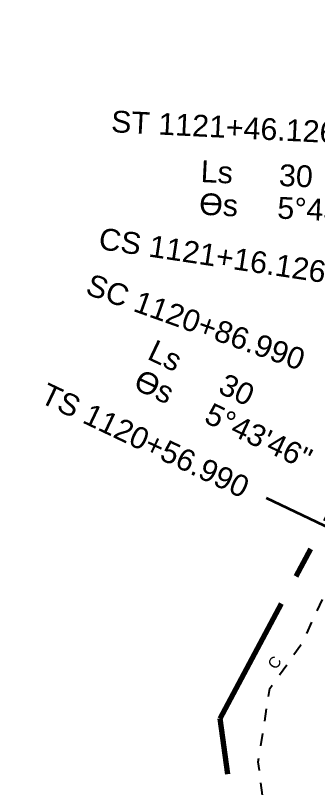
# Model space of a CAD drawing. Extents: x 320145 to 321236, y 534817 to 538266.
# Drawn here: x 320865.8 to 320914.4, y 536668 to 536792.1 of the extents above; entities that cross this region are included whole.
import ezdxf
from ezdxf.enums import TextEntityAlignment as Align

# ---------------------------------------------------------------- set-up
doc = ezdxf.new("R2010")
doc.units = 0
doc.linetypes.add('LOT-RW', pattern=[55, 5, -5, 30, -5, 5, -5])
doc.linetypes.add('TOES-TOE', pattern=[4, 2, -2])
doc.layers.get('0').update_dxf_attribs({"linetype": 'CONTINUOUS'})
for name, color, linetype, lineweight in [('C-ALGN-L1000Q1-CURV @ 1', 2, 'CONTINUOUS', 35), ('C-ALGN-L1000Q1-TEXT', 2, 'CONTINUOUS', 35), ('C-RWAY-BNDY', 4, 'LOT-RW', 70)]:
    doc.layers.add(name, color=color, linetype=linetype, lineweight=lineweight)
doc.layers.add('C-ROAD-TOES-L1000Q1', color=6, linetype='TOES-TOE')
doc.styles.add('Arial', font='arial.ttf')
doc.styles.add('CurveData', font='arial.ttf')

# ---------------------------------------------------------------- blocks, each defined once
blk = doc.blocks.new('curve_data_spiral')
at = {"color": 0, "linetype": 'Continuous', "lineweight": -2, "transparency": 16777216, "style": 'CurveData'}
for s, p in [('Ls', (0, 0)), ('Ɵs', (0, -1.5))]:
    blk.add_text(s, height=1, dxfattribs=at).set_placement(p)
for tag, p in [('LENGTH', (3.6, 0)), ('ANGLE', (3.6, -1.5))]:
    blk.add_attdef(tag, p, '', height=1, dxfattribs=at)
blk = doc.blocks.new('cut')
at = {"color": 0, "linetype": 'ByBlock', "lineweight": -2, "style": 'Arial'}
blk.add_text('C', height=1.8, dxfattribs=at).set_placement((0, 0), align=Align.CENTER)

msp = doc.modelspace()

# ---------------------------------------------------------------- linework, layer by layer
at = {"layer": 'C-ALGN-L1000Q1-TEXT'}
msp.add_line((320969.45, 536684.42), (320906.22, 536714.46), dxfattribs=at)
at = {"layer": 'C-ROAD-TOES-L1000Q1', "flags": 128}
msp.add_lwpolyline([(320951.09, 536329.11), (320956.35, 536337.84), (320963.1, 536346.03), (320965.72, 536355.71), (320970.59, 536364.58), (320974.1, 536373.95), (320976.29, 536381.52), (320977.31, 536383.42), (320977.59, 536384.14), (320979.2, 536393.21), (320982.41, 536398.52), (320983.35, 536401.83), (320985.64, 536410.7), (320986.51, 536419.48), (320987.34, 536427.77), (320987.3, 536428.41), (320986.87, 536435.71), (320986.78, 536435.85), (320984.95, 536442.88), (320985.5, 536443.76), (320987.09, 536452.37), (320986.63, 536453.81), (320983.57, 536460.04), (320979.29, 536467.61), (320973.41, 536474.62), (320969, 536482.8), (320965.15, 536491.83), (320959.34, 536499.99), (320954.97, 536507.45), (320952.58, 536507.58), (320948.03, 536516.82), (320933.78, 536521.12), (320925.36, 536529.94), (320927.48, 536542.39), (320921.11, 536541.66), (320925.26, 536556.09), (320928.17, 536568.89), (320918.6, 536579.22), (320925.88, 536591.6), (320916.14, 536603.41), (320925.61, 536614.51), (320911.56, 536629.24), (320911.24, 536640.12), (320910.31, 536643.03), (320906.68, 536657.95), (320904.88, 536672.1), (320906.76, 536683.9), (320911.74, 536690.89), (320912.62, 536692.61), (320916.83, 536701.68), (320919.95, 536707.94), (320921.18, 536710.63), (320956.75, 536704.42), (320931.74, 536724.43), (320934.06, 536728.75), (320936.4, 536730.06), (320936.8, 536736.88), (320938.31, 536743.3), (320935.35, 536747.84), (320974.42, 536745.49), (320977.07, 536754.58), (320977.34, 536764.23), (320977.8, 536770.28), (320977.46, 536774.18), (320976.01, 536784.26), (320976.52, 536789.66), (320975.53, 536794.34), (320976.51, 536804.67), (320978.73, 536815.23), (320978.82, 536821.22), (320979.44, 536825.09), (320978.23, 536826.5), (320979.97, 536837.35), (320980.35, 536848.2), (320988.58, 536855.39), (320989.98, 536856.09), (320992.09, 536859.02), (320996.2, 536864.73), (320997.91, 536871.32), (320998.79, 536874.39), (321001.68, 536883.87), (321004.88, 536893.17), (321007.74, 536899.31), (321007.81, 536901.52), (321007.83, 536902.47), (321008.15, 536912.29), (321009.19, 536921.9), (321009.73, 536931.55), (321005.14, 536941.56), (321008.16, 536950.87), (321006.77, 536960.41), (320996.46, 536969.66), (320991.59, 536978.53), (320987.18, 536987.15), (320981.05, 536995.31), (320970.67, 536996.94), (321004.01, 537007.7), (321002.53, 537017.27), (321001.17, 537027.04), (321000.58, 537030.42), (320999.46, 537036.88), (320997.76, 537040.79), (320996.5, 537046.57), (320993.52, 537056.61), (320991.73, 537067.28), (320990.88, 537071.82), (320990.5, 537078.36), (320991.73, 537089.53), (320988.94, 537090.93), (320989.79, 537100.68), (320991.99, 537111.18), (320992.74, 537121.42), (320994.56, 537128.53), (320994.53, 537131.26), (320996.69, 537140.76), (320998.03, 537149.99), (320998.87, 537158.93), (320998.33, 537165.22), (320998.14, 537167.52), (320997.2, 537175.95), (320995.45, 537184.27), (320990.78, 537191.6), (320990.85, 537191.97), (320988.98, 537200.1), (320985.85, 537208.63), (320980.78, 537216.59), (320971.19, 537222.31), (320971.75, 537230.56), (320971.85, 537234.32), (320966.53, 537242.99), (320961.05, 537251.83), (320954.9, 537260.62), (320948.76, 537269.83), (320945.63, 537276.8), (320941.49, 537279.13), (320941.92, 537283.44), (320939.3, 537290.4), (320937.19, 537301.29), (320932.82, 537311.41), (320933.98, 537322.32), (320933.17, 537332.54), (320932.23, 537342.53), (320930.81, 537352.43), (320930.67, 537362.53), (320929.24, 537372.43), (320927.96, 537382.35), (320927.75, 537382.79), (320926.06, 537392.15), (320924.4, 537401.93), (320922.77, 537411.67), (320921.08, 537421.35), (320921.19, 537421.83), (320919.53, 537431.02), (320918.32, 537437.05), (320917.52, 537440.61), (320915.14, 537450.17), (320913.39, 537459.91), (320911.15, 537469.6), (320909.36, 537475.62), (320907.24, 537478.95), (320906.95, 537489.14), (320904.28, 537498.79), (320901.64, 537508.44), (320898.35, 537517.95), (320897, 537527.9), (320893.88, 537537.44), (320891.99, 537542.97)], dxfattribs=at)
at = {"layer": 'C-RWAY-BNDY', "flags": 128}
msp.add_lwpolyline([(320160.75, 534832.42), (320213.37, 534885.54), (320246.04, 534959.85), (320237.38, 534997.63), (320239.58, 535049.52), (320258.54, 535093.36), (320317.29, 535153.76), (320384.82, 535240.74), (320371.98, 535250.57), (320414.59, 535304.38), (320428.24, 535312.06), (320446.93, 535366.12), (320444.97, 535538.24), (320426.97, 535569.52), (320436.83, 535581.88), (320437.88, 535644.32), (320457.59, 535689.59), (320512.33, 535743.93), (320599.23, 535763.63), (320657.98, 535808.53), (320696.75, 535867.08), (320682.2, 535961.9), (320659.1, 536001.36), (320653.13, 536029.08), (320674.09, 536049.57), (320673.88, 536107.16), (320661.51, 536145.09), (320709.58, 536165.25), (320698.54, 536257.65), (320742.4, 536230.82), (320818.73, 536234.58), (320900.44, 536252.86, 0.214946), (320931.86, 536276.94), (320946.56, 536330.85), (320974.27, 536395.1), (320981.54, 536452.46), (320951.96, 536502.43), (320924.19, 536498.61), (320898.74, 536679.03), (320918.42, 536715.85), (320926.14, 536753.61), (320967.73, 536750.93), (320974.56, 536849.49), (320990.79, 536866.01), (321002.4, 536906.49), (321001.74, 536957.61), (320961.59, 536999.36), (320998.15, 537011.33), (320982.71, 537082.98), (320992.47, 537169.89), (320977.31, 537212.37), (320965.52, 537219.18), (320966.63, 537232.26), (320936.28, 537276.71), (320927.71, 537310.16), (320920.22, 537396.87), (320886.76, 537542.05)], format="xyb", dxfattribs=at)

# ---------------------------------------------------------------- block references
at = {"layer": 'C-ALGN-L1000Q1-CURV @ 1'}
for p, xscale, yscale, zscale, rotation in [((320895.56, 536765.29), 3.500000000000001, 3.500000000000001, 3.500000000000001, 357.1767968625122), ((320886.84, 536736.91), 3.5, 3.5, 3.5, 334.5884409302184)]:
    msp.add_blockref('curve_data_spiral', p, dxfattribs=dict(at, xscale=xscale, yscale=yscale, zscale=zscale, rotation=rotation)).add_auto_attribs({'LENGTH': '30', 'ANGLE': '5%%d43\'46"'})
at = {"layer": 'C-ROAD-TOES-L1000Q1', "linetype": 'Continuous', "rotation": 54.52676387650838}
msp.add_blockref('cut', (320908.24, 536687.53), dxfattribs=at)

# ---------------------------------------------------------------- texts
at = {"layer": 'C-ALGN-L1000Q1-TEXT', "style": 'Arial'}
for s, rotation, p in [('ST 1121+46.126', 357.1768, (320917.47, 536773.26)), ('CS 1121+16.126', 351.4472, (320915.73, 536750.79)), ('SC 1120+86.990', 340.318, (320912.16, 536736.59)), ('TS 1120+56.990', 334.5884, (320903.06, 536715.96))]:
    msp.add_text(s, height=3.5, rotation=rotation, dxfattribs=at).set_placement(p, align=Align.MIDDLE_RIGHT)

doc.saveas('drawing.dxf')
